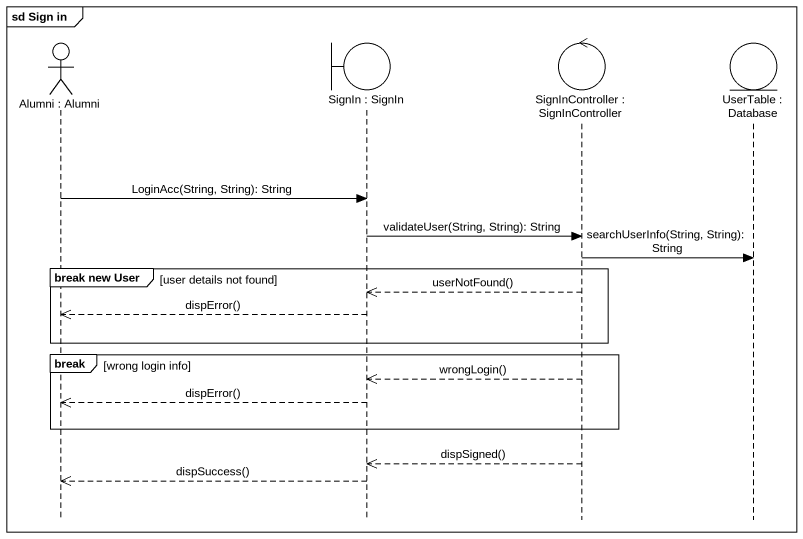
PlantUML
@startuml
mainframe sd Sign in
hide footbox
actor "Alumni : Alumni" as Alumni
boundary "SignIn : SignIn" as SignIn
control "SignInController : SignInController" as SignInController
entity "UserTable : Database" as UserTable

Alumni -> SignIn : LoginAcc(String, String): String
SignIn -> SignInController : validateUser(String, String): String
SignInController -> UserTable : searchUserInfo(String, String): String
group break new User [user details not found]
  SignInController -->> SignIn : userNotFound()
  SignIn -->> Alumni : dispError()
end
break wrong login info
  SignInController -->> SignIn : wrongLogin()
  SignIn -->> Alumni : dispError()
end
SignInController -->> SignIn : dispSigned()
SignIn -->> Alumni : dispSuccess()
@enduml
